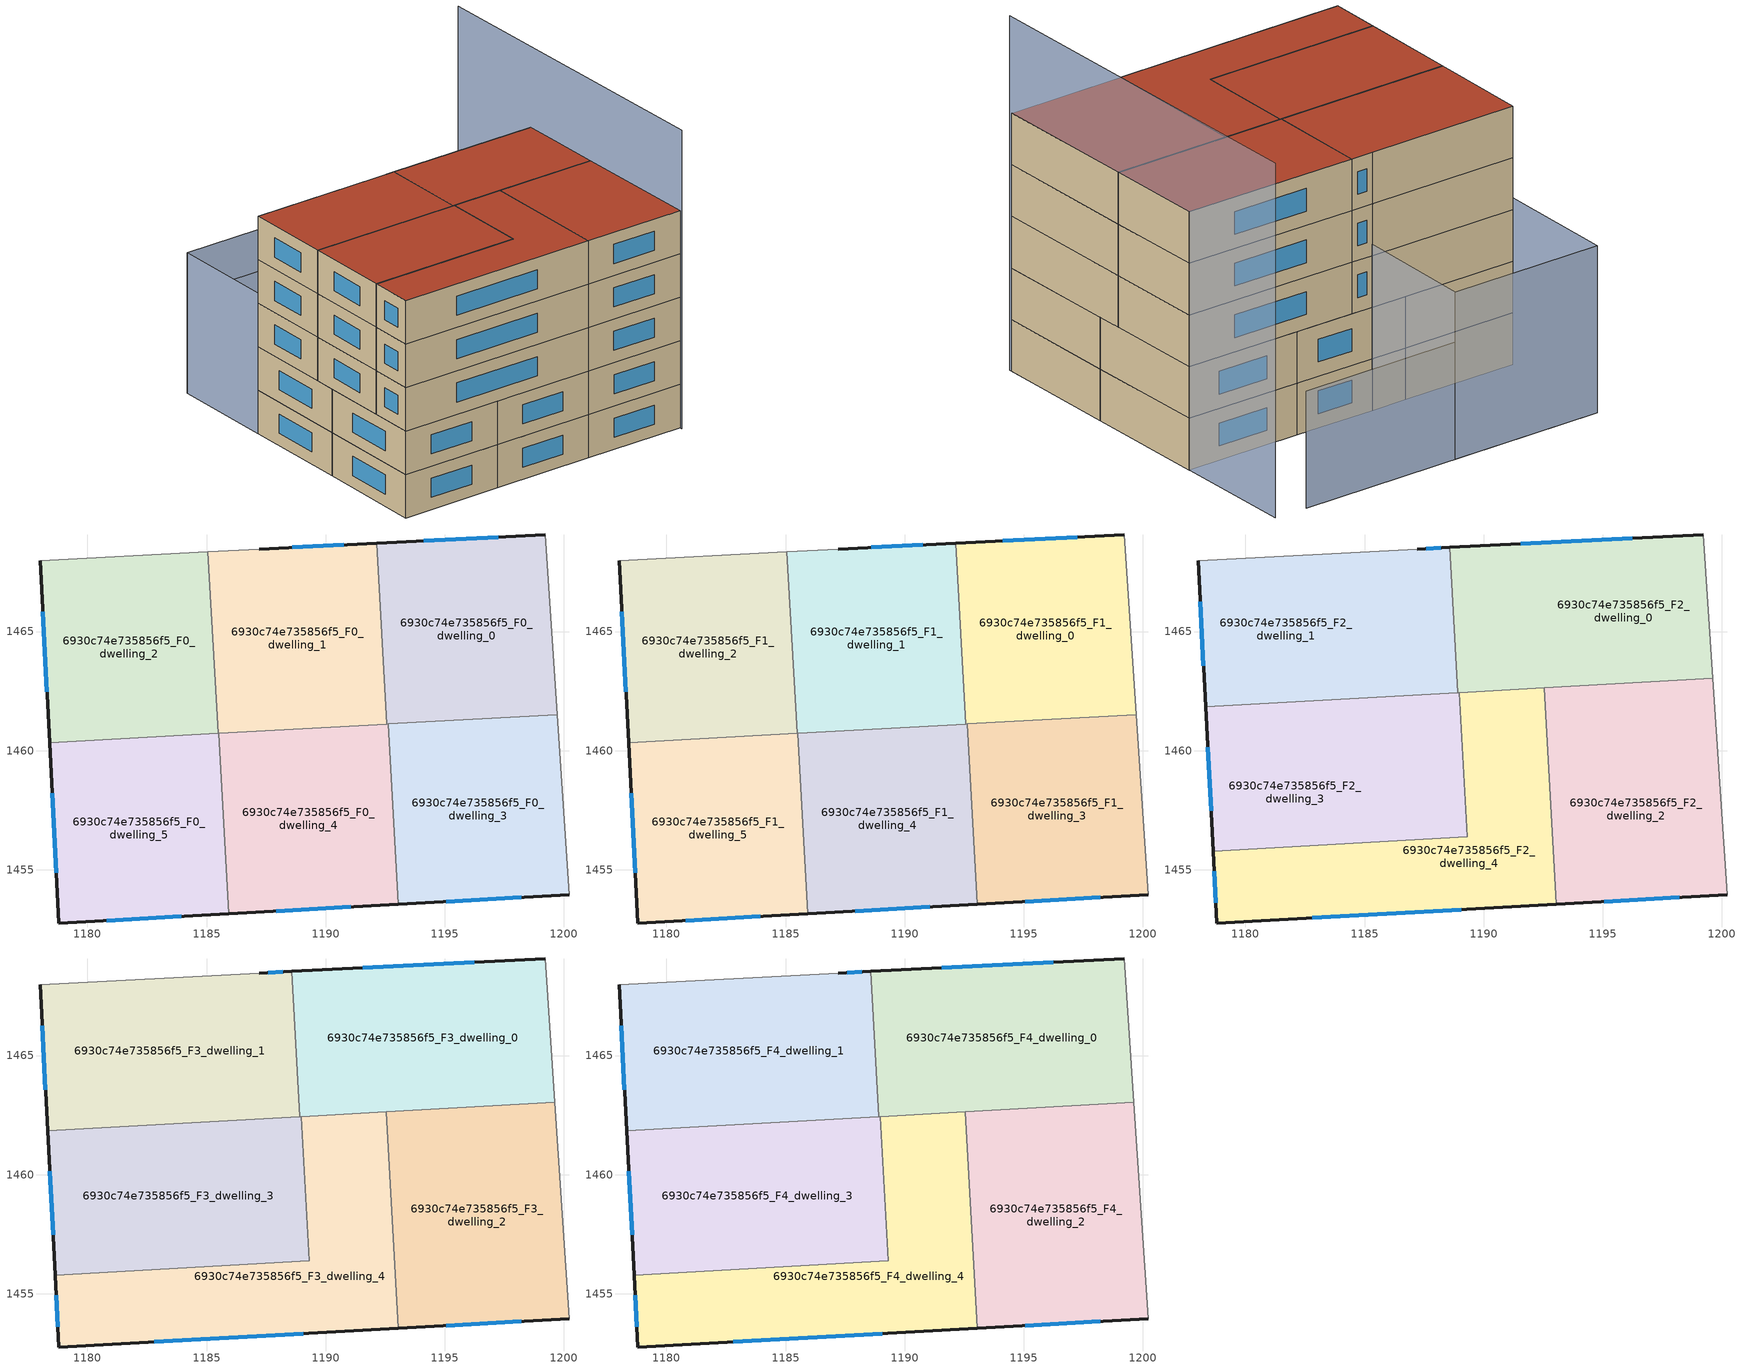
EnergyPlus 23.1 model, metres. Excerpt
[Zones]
6930c74e735856f5_F0_dwelling_0
 floor ground (EU_floor_Construction): 1199.22,1469.06 1199.72,1461.51 1192.56,1461.12 1192.14,1468.71 z0
 wall outside (EU_wall_Construction): 1199.22,1469.06 1192.14,1468.71 z0:3
 wall adiabatic (EU_wall_Construction): 1199.72,1461.51 1199.22,1469.06 z0:3
 wall to 6930c74e735856f5_F0_dwelling_1 (EU_wall_Construction): 1192.14,1468.71 1192.56,1461.12 z0:3
 wall to 6930c74e735856f5_F0_dwelling_3 (EU_wall_Construction): 1192.64,1461.12 1199.72,1461.51 z0:3
 wall to 6930c74e735856f5_F0_dwelling_4 (EU_wall_Construction): 1192.57,1461.12 1192.64,1461.12 z0:3
 window (EU_Window_Construction): 1197.24,1468.96 1194.13,1468.81 z0.84:2.16
6930c74e735856f5_F0_dwelling_1
 floor ground (EU_floor_Construction): 1192.14,1468.71 1192.56,1461.12 1185.48,1460.72 1185.06,1468.35 1187.21,1468.46 z0
 wall outside (EU_wall_Construction): 1192.14,1468.71 1187.21,1468.46 z0:3
 wall to 6930c74e735856f5_F0_dwelling_2 (EU_wall_Construction): 1185.06,1468.35 1185.48,1460.72 z0:3
 wall adiabatic (EU_wall_Construction): 1187.21,1468.46 1185.06,1468.35 z0:3
 wall to 6930c74e735856f5_F0_dwelling_4 (EU_wall_Construction): 1185.52,1460.72 1192.56,1461.12 z0:3
 wall to 6930c74e735856f5_F0_dwelling_5 (EU_wall_Construction): 1185.48,1460.72 1185.52,1460.72 z0:3
 window (EU_Window_Construction): 1190.76,1468.64 1188.6,1468.53 z0.84:2.16
6930c74e735856f5_F0_dwelling_2
 floor ground (EU_floor_Construction): 1185.06,1468.35 1185.48,1460.72 1178.41,1460.33 1178.01,1467.97 z0
 wall outside (EU_wall_Construction): 1178.01,1467.97 1178.41,1460.33 z0:3
 wall adiabatic (EU_wall_Construction): 1185.06,1468.35 1178.01,1467.97 z0:3
 wall to 6930c74e735856f5_F0_dwelling_5 (EU_wall_Construction): 1178.41,1460.33 1185.48,1460.72 z0:3
 window (EU_Window_Construction): 1178.12,1465.83 1178.3,1462.47 z0.84:2.16
6930c74e735856f5_F0_dwelling_3
 floor ground (EU_floor_Construction): 1199.72,1461.51 1200.22,1453.95 1193.06,1453.55 1192.64,1461.12 z0
 wall outside (EU_wall_Construction): 1193.06,1453.55 1200.22,1453.95 z0:3
 wall adiabatic (EU_wall_Construction): 1200.22,1453.95 1199.72,1461.51 z0:3
 wall to 6930c74e735856f5_F0_dwelling_4 (EU_wall_Construction): 1192.64,1461.12 1193.06,1453.55 z0:3
 window (EU_Window_Construction): 1195.07,1453.66 1198.21,1453.84 z0.84:2.16
6930c74e735856f5_F0_dwelling_4
 floor ground (EU_floor_Construction): 1192.64,1461.12 1193.06,1453.55 1185.94,1453.16 1185.52,1460.72 z0
 wall outside (EU_wall_Construction): 1185.94,1453.16 1193.06,1453.55 z0:3
 wall to 6930c74e735856f5_F0_dwelling_5 (EU_wall_Construction): 1185.52,1460.72 1185.94,1453.16 z0:3
 window (EU_Window_Construction): 1187.93,1453.27 1191.06,1453.44 z0.84:2.16
6930c74e735856f5_F0_dwelling_5
 floor ground (EU_floor_Construction): 1185.52,1460.72 1185.94,1453.16 1178.81,1452.76 1178.41,1460.33 z0
 wall outside (EU_wall_Construction): 1178.41,1460.33 1178.81,1452.76 1185.94,1453.16 z0:3
 window (EU_Window_Construction): 1180.8,1452.87 1183.94,1453.04 / 1178.52,1458.21 1178.69,1454.88 z0.84:2.16
6930c74e735856f5_F1_dwelling_0
 floor to 6930c74e735856f5_F0_dwelling_0 (EU_floor_Construction): 1199.22,1469.06 1199.72,1461.51 1192.56,1461.12 1192.14,1468.71 z3
 wall outside (EU_wall_Construction): 1199.22,1469.06 1192.14,1468.71 z3:6
 wall adiabatic (EU_wall_Construction): 1199.72,1461.51 1199.22,1469.06 z3:6
 wall to 6930c74e735856f5_F1_dwelling_1 (EU_wall_Construction): 1192.14,1468.71 1192.56,1461.12 z3:6
 wall to 6930c74e735856f5_F1_dwelling_3 (EU_wall_Construction): 1192.64,1461.12 1199.72,1461.51 z3:6
 wall to 6930c74e735856f5_F1_dwelling_4 (EU_wall_Construction): 1192.57,1461.12 1192.64,1461.12 z3:6
 window (EU_Window_Construction): 1197.24,1468.96 1194.13,1468.81 z3.84:5.16
6930c74e735856f5_F1_dwelling_1
 floor to 6930c74e735856f5_F0_dwelling_1 (EU_floor_Construction): 1192.14,1468.71 1192.56,1461.12 1185.48,1460.72 1185.06,1468.35 1187.21,1468.46 z3
 wall outside (EU_wall_Construction): 1192.14,1468.71 1187.21,1468.46 z3:6
 wall to 6930c74e735856f5_F1_dwelling_2 (EU_wall_Construction): 1185.06,1468.35 1185.48,1460.72 z3:6
 wall adiabatic (EU_wall_Construction): 1187.21,1468.46 1185.06,1468.35 z3:6
 wall to 6930c74e735856f5_F1_dwelling_4 (EU_wall_Construction): 1185.52,1460.72 1192.56,1461.12 z3:6
 wall to 6930c74e735856f5_F1_dwelling_5 (EU_wall_Construction): 1185.48,1460.72 1185.52,1460.72 z3:6
 window (EU_Window_Construction): 1190.76,1468.64 1188.6,1468.53 z3.84:5.16
6930c74e735856f5_F1_dwelling_2
 floor to 6930c74e735856f5_F0_dwelling_2 (EU_floor_Construction): 1185.06,1468.35 1185.48,1460.72 1178.41,1460.33 1178.01,1467.97 z3
 wall outside (EU_wall_Construction): 1178.01,1467.97 1178.41,1460.33 z3:6
 wall adiabatic (EU_wall_Construction): 1185.06,1468.35 1178.01,1467.97 z3:6
 wall to 6930c74e735856f5_F1_dwelling_5 (EU_wall_Construction): 1178.41,1460.33 1185.48,1460.72 z3:6
 window (EU_Window_Construction): 1178.12,1465.83 1178.3,1462.47 z3.84:5.16
6930c74e735856f5_F1_dwelling_3
 floor to 6930c74e735856f5_F0_dwelling_3 (EU_floor_Construction): 1199.72,1461.51 1200.22,1453.95 1193.06,1453.55 1192.64,1461.12 z3
 wall outside (EU_wall_Construction): 1193.06,1453.55 1200.22,1453.95 z3:6
 wall adiabatic (EU_wall_Construction): 1200.22,1453.95 1199.72,1461.51 z3:6
 wall to 6930c74e735856f5_F1_dwelling_4 (EU_wall_Construction): 1192.64,1461.12 1193.06,1453.55 z3:6
 window (EU_Window_Construction): 1195.07,1453.66 1198.21,1453.84 z3.84:5.16
6930c74e735856f5_F1_dwelling_4
 floor to 6930c74e735856f5_F0_dwelling_4 (EU_floor_Construction): 1192.64,1461.12 1193.06,1453.55 1185.94,1453.16 1185.52,1460.72 z3
 wall outside (EU_wall_Construction): 1185.94,1453.16 1193.06,1453.55 z3:6
 wall to 6930c74e735856f5_F1_dwelling_5 (EU_wall_Construction): 1185.52,1460.72 1185.94,1453.16 z3:6
 window (EU_Window_Construction): 1187.93,1453.27 1191.06,1453.44 z3.84:5.16
6930c74e735856f5_F1_dwelling_5
 floor to 6930c74e735856f5_F0_dwelling_5 (EU_floor_Construction): 1185.52,1460.72 1185.94,1453.16 1178.81,1452.76 1178.41,1460.33 z3
 wall outside (EU_wall_Construction): 1178.41,1460.33 1178.81,1452.76 1185.94,1453.16 z3:6
 window (EU_Window_Construction): 1180.8,1452.87 1183.94,1453.04 / 1178.52,1458.21 1178.69,1454.88 z3.84:5.16
6930c74e735856f5_F2_dwelling_0
 floor to 6930c74e735856f5_F1_dwelling_0 (EU_floor_Construction): 1199.22,1469.06 1199.62,1463.03 1192.48,1462.64 1192.14,1468.71 z6
 floor to 6930c74e735856f5_F1_dwelling_1 (EU_floor_Construction): 1192.14,1468.71 1192.48,1462.64 1188.93,1462.44 1188.58,1468.53 z6
 wall outside (EU_wall_Construction): 1199.22,1469.06 1188.58,1468.53 z6:9
 wall to 6930c74e735856f5_F2_dwelling_1 (EU_wall_Construction): 1188.58,1468.53 1188.93,1462.44 z6:9
 wall adiabatic (EU_wall_Construction): 1199.62,1463.03 1199.22,1469.06 z6:9
 wall to 6930c74e735856f5_F2_dwelling_2 (EU_wall_Construction): 1192.55,1462.64 1199.62,1463.03 z6:9
 wall to 6930c74e735856f5_F2_dwelling_4 (EU_wall_Construction): 1188.99,1462.44 1192.55,1462.64 z6:9
 wall to 6930c74e735856f5_F2_dwelling_3 (EU_wall_Construction): 1188.93,1462.44 1188.99,1462.44 z6:9
 window (EU_Window_Construction): 1196.24,1468.91 1191.57,1468.68 z6.84:8.16
6930c74e735856f5_F2_dwelling_1
 floor to 6930c74e735856f5_F1_dwelling_1 (EU_floor_Construction): 1188.58,1468.53 1188.93,1462.44 1185.4,1462.24 1185.06,1468.35 1187.21,1468.46 z6
 floor to 6930c74e735856f5_F1_dwelling_2 (EU_floor_Construction): 1185.06,1468.35 1185.4,1462.24 1178.33,1461.85 1178.01,1467.97 z6
 wall outside (EU_wall_Construction): 1188.58,1468.53 1187.21,1468.46 / 1178.01,1467.97 1178.33,1461.85 z6:9
 wall adiabatic (EU_wall_Construction): 1187.21,1468.46 1178.01,1467.97 z6:9
 wall to 6930c74e735856f5_F2_dwelling_3 (EU_wall_Construction): 1178.33,1461.85 1188.93,1462.44 z6:9
 window (EU_Window_Construction): 1188.2,1468.51 1187.6,1468.48 / 1178.1,1466.25 1178.24,1463.56 z6.84:8.16
6930c74e735856f5_F2_dwelling_2
 floor to 6930c74e735856f5_F1_dwelling_3 (EU_floor_Construction): 1199.72,1461.51 1200.22,1453.95 1193.06,1453.55 1192.64,1461.12 z6
 floor to 6930c74e735856f5_F1_dwelling_0 (EU_floor_Construction): 1199.62,1463.03 1199.72,1461.51 1192.64,1461.12 1192.55,1462.64 z6
 floor adiabatic (EU_floor_Construction): 1192.55,1462.64 1192.64,1461.12 1193.06,1453.55 z6
 wall outside (EU_wall_Construction): 1193.06,1453.55 1200.22,1453.95 z6:9
 wall to 6930c74e735856f5_F2_dwelling_4 (EU_wall_Construction): 1192.55,1462.64 1193.06,1453.55 z6:9
 wall adiabatic (EU_wall_Construction): 1200.22,1453.95 1199.62,1463.03 z6:9
 window (EU_Window_Construction): 1195.06,1453.66 1198.21,1453.84 z6.84:8.16
6930c74e735856f5_F2_dwelling_3
 floor to 6930c74e735856f5_F1_dwelling_2 (EU_floor_Construction): 1185.4,1462.24 1185.48,1460.72 1178.41,1460.33 1178.33,1461.85 z6
 floor to 6930c74e735856f5_F1_dwelling_5 (EU_floor_Construction): 1185.52,1460.72 1185.77,1456.18 1178.65,1455.78 1178.41,1460.33 z6
 floor to 6930c74e735856f5_F1_dwelling_4 (EU_floor_Construction): 1189.07,1460.92 1189.32,1456.38 1185.77,1456.18 1185.52,1460.72 z6
 floor to 6930c74e735856f5_F1_dwelling_1 (EU_floor_Construction): 1188.99,1462.44 1189.07,1460.92 1185.48,1460.72 1185.4,1462.24 z6
 wall outside (EU_wall_Construction): 1178.33,1461.85 1178.65,1455.78 z6:9
 wall to 6930c74e735856f5_F2_dwelling_4 (EU_wall_Construction): 1178.65,1455.78 1189.32,1456.38 1188.99,1462.44 z6:9
 window (EU_Window_Construction): 1178.42,1460.15 1178.56,1457.48 z6.84:8.16
6930c74e735856f5_F2_dwelling_4
 floor to 6930c74e735856f5_F1_dwelling_4 (EU_floor_Construction): 1192.63,1461.12 1193.06,1453.55 1185.94,1453.16 1185.77,1456.18 1189.32,1456.38 1189.07,1460.92 z6
 floor to 6930c74e735856f5_F1_dwelling_0 (EU_floor_Construction): 1192.55,1462.64 1192.63,1461.12 1192.56,1461.12 1192.48,1462.64 z6
 floor to 6930c74e735856f5_F1_dwelling_5 (EU_floor_Construction): 1185.77,1456.18 1185.94,1453.16 1178.81,1452.76 1178.65,1455.78 z6
 floor to 6930c74e735856f5_F1_dwelling_1 (EU_floor_Construction): 1192.47,1462.63 1192.56,1461.12 1189.07,1460.92 1188.99,1462.44 z6
 wall outside (EU_wall_Construction): 1178.65,1455.78 1178.81,1452.76 1193.06,1453.55 z6:9
 window (EU_Window_Construction): 1182.8,1452.98 1189.06,1453.33 / 1178.69,1454.93 1178.76,1453.6 z6.84:8.16
6930c74e735856f5_F3_dwelling_0
 floor to 6930c74e735856f5_F2_dwelling_0 (EU_floor_Construction): 1199.22,1469.06 1199.62,1463.03 1188.93,1462.44 1188.58,1468.53 z9
 wall outside (EU_wall_Construction): 1199.22,1469.06 1188.58,1468.53 z9:12
 wall to 6930c74e735856f5_F3_dwelling_1 (EU_wall_Construction): 1188.58,1468.53 1188.93,1462.44 z9:12
 wall adiabatic (EU_wall_Construction): 1199.62,1463.03 1199.22,1469.06 z9:12
 wall to 6930c74e735856f5_F3_dwelling_2 (EU_wall_Construction): 1192.55,1462.64 1199.62,1463.03 z9:12
 wall to 6930c74e735856f5_F3_dwelling_4 (EU_wall_Construction): 1188.99,1462.44 1192.55,1462.64 z9:12
 wall to 6930c74e735856f5_F3_dwelling_3 (EU_wall_Construction): 1188.93,1462.44 1188.99,1462.44 z9:12
 window (EU_Window_Construction): 1196.24,1468.91 1191.57,1468.68 z9.84:11.16
6930c74e735856f5_F3_dwelling_1
 floor to 6930c74e735856f5_F2_dwelling_1 (EU_floor_Construction): 1188.58,1468.53 1188.93,1462.44 1178.33,1461.85 1178.01,1467.97 1187.21,1468.46 z9
 wall outside (EU_wall_Construction): 1188.58,1468.53 1187.21,1468.46 / 1178.01,1467.97 1178.33,1461.85 z9:12
 wall adiabatic (EU_wall_Construction): 1187.21,1468.46 1178.01,1467.97 z9:12
 wall to 6930c74e735856f5_F3_dwelling_3 (EU_wall_Construction): 1178.33,1461.85 1188.93,1462.44 z9:12
 window (EU_Window_Construction): 1188.2,1468.51 1187.6,1468.48 / 1178.1,1466.25 1178.24,1463.56 z9.84:11.16
6930c74e735856f5_F3_dwelling_2
 floor to 6930c74e735856f5_F2_dwelling_2 (EU_floor_Construction): 1199.62,1463.03 1200.22,1453.95 1193.06,1453.55 1192.55,1462.64 z9
 wall outside (EU_wall_Construction): 1193.06,1453.55 1200.22,1453.95 z9:12
 wall to 6930c74e735856f5_F3_dwelling_4 (EU_wall_Construction): 1192.55,1462.64 1193.06,1453.55 z9:12
 wall adiabatic (EU_wall_Construction): 1200.22,1453.95 1199.62,1463.03 z9:12
 window (EU_Window_Construction): 1195.06,1453.66 1198.21,1453.84 z9.84:11.16
6930c74e735856f5_F3_dwelling_3
 floor to 6930c74e735856f5_F2_dwelling_3 (EU_floor_Construction): 1188.99,1462.44 1189.32,1456.38 1178.65,1455.78 1178.33,1461.85 z9
 wall outside (EU_wall_Construction): 1178.33,1461.85 1178.65,1455.78 z9:12
 wall to 6930c74e735856f5_F3_dwelling_4 (EU_wall_Construction): 1178.65,1455.78 1189.32,1456.38 1188.99,1462.44 z9:12
 window (EU_Window_Construction): 1178.42,1460.15 1178.56,1457.48 z9.84:11.16
6930c74e735856f5_F3_dwelling_4
 floor to 6930c74e735856f5_F2_dwelling_4 (EU_floor_Construction): 1192.55,1462.64 1193.06,1453.55 1178.81,1452.76 1178.65,1455.78 1189.32,1456.38 1188.99,1462.44 z9
 wall outside (EU_wall_Construction): 1178.65,1455.78 1178.81,1452.76 1193.06,1453.55 z9:12
 window (EU_Window_Construction): 1182.8,1452.98 1189.06,1453.33 / 1178.69,1454.93 1178.76,1453.6 z9.84:11.16
6930c74e735856f5_F4_dwelling_0
 floor to 6930c74e735856f5_F3_dwelling_0 (EU_floor_Construction): 1199.22,1469.06 1199.62,1463.03 1188.93,1462.44 1188.58,1468.53 z12
 wall outside (EU_wall_Construction): 1199.22,1469.06 1188.58,1468.53 z12:15
 wall to 6930c74e735856f5_F4_dwelling_1 (EU_wall_Construction): 1188.58,1468.53 1188.93,1462.44 z12:15
 wall adiabatic (EU_wall_Construction): 1199.62,1463.03 1199.22,1469.06 z12:15
 wall to 6930c74e735856f5_F4_dwelling_2 (EU_wall_Construction): 1192.55,1462.64 1199.62,1463.03 z12:15
 wall to 6930c74e735856f5_F4_dwelling_4 (EU_wall_Construction): 1188.99,1462.44 1192.55,1462.64 z12:15
 wall to 6930c74e735856f5_F4_dwelling_3 (EU_wall_Construction): 1188.93,1462.44 1188.99,1462.44 z12:15
 window (EU_Window_Construction): 1196.24,1468.91 1191.57,1468.68 z12.84:14.16
 roof outside (EU_roof_Construction): 1199.62,1463.03 1199.22,1469.06 1188.58,1468.53 1188.93,1462.44 z15
6930c74e735856f5_F4_dwelling_1
 floor to 6930c74e735856f5_F3_dwelling_1 (EU_floor_Construction): 1188.58,1468.53 1188.93,1462.44 1178.33,1461.85 1178.01,1467.97 1187.21,1468.46 z12
 wall outside (EU_wall_Construction): 1188.58,1468.53 1187.21,1468.46 / 1178.01,1467.97 1178.33,1461.85 z12:15
 wall adiabatic (EU_wall_Construction): 1187.21,1468.46 1178.01,1467.97 z12:15
 wall to 6930c74e735856f5_F4_dwelling_3 (EU_wall_Construction): 1178.33,1461.85 1188.93,1462.44 z12:15
 window (EU_Window_Construction): 1188.2,1468.51 1187.6,1468.48 / 1178.1,1466.25 1178.24,1463.56 z12.84:14.16
 roof outside (EU_roof_Construction): 1188.93,1462.44 1188.58,1468.53 1187.21,1468.46 1178.01,1467.97 1178.33,1461.85 z15
6930c74e735856f5_F4_dwelling_2
 floor to 6930c74e735856f5_F3_dwelling_2 (EU_floor_Construction): 1199.62,1463.03 1200.22,1453.95 1193.06,1453.55 1192.55,1462.64 z12
 wall outside (EU_wall_Construction): 1193.06,1453.55 1200.22,1453.95 z12:15
 wall to 6930c74e735856f5_F4_dwelling_4 (EU_wall_Construction): 1192.55,1462.64 1193.06,1453.55 z12:15
 wall adiabatic (EU_wall_Construction): 1200.22,1453.95 1199.62,1463.03 z12:15
 window (EU_Window_Construction): 1195.06,1453.66 1198.21,1453.84 z12.84:14.16
 roof outside (EU_roof_Construction): 1200.22,1453.95 1199.62,1463.03 1192.55,1462.64 1193.06,1453.55 z15
6930c74e735856f5_F4_dwelling_3
 floor to 6930c74e735856f5_F3_dwelling_3 (EU_floor_Construction): 1188.99,1462.44 1189.32,1456.38 1178.65,1455.78 1178.33,1461.85 z12
 wall outside (EU_wall_Construction): 1178.33,1461.85 1178.65,1455.78 z12:15
 wall to 6930c74e735856f5_F4_dwelling_4 (EU_wall_Construction): 1178.65,1455.78 1189.32,1456.38 1188.99,1462.44 z12:15
 window (EU_Window_Construction): 1178.42,1460.15 1178.56,1457.48 z12.84:14.16
 roof outside (EU_roof_Construction): 1189.32,1456.38 1188.99,1462.44 1178.33,1461.85 1178.65,1455.78 z15
6930c74e735856f5_F4_dwelling_4
 floor to 6930c74e735856f5_F3_dwelling_4 (EU_floor_Construction): 1192.55,1462.64 1193.06,1453.55 1178.81,1452.76 1178.65,1455.78 1189.32,1456.38 1188.99,1462.44 z12
 wall outside (EU_wall_Construction): 1178.65,1455.78 1178.81,1452.76 1193.06,1453.55 z12:15
 window (EU_Window_Construction): 1182.8,1452.98 1189.06,1453.33 / 1178.69,1454.93 1178.76,1453.6 z12.84:14.16
 roof outside (EU_roof_Construction): 1193.06,1453.55 1192.55,1462.64 1188.99,1462.44 1189.32,1456.38 1178.65,1455.78 1178.81,1452.76 z15
shading: 1200.23,1453.79 1198.74,1476.4 z0:20.6; 1177.61,1475.27 1186.92,1475.77 / 1186.92,1475.77 1187.31,1468.47 / 1187.31,1468.47 1178.01,1467.97 / 1178.01,1467.97 1177.61,1475.27 z0:9.7; 1196.73,1476.32 1177.71,1475.26 z0:6.8
[Building]
EU S2 Campaign: North Axis=0; Terrain=City; Solar Distribution=FullExterior
[Site:Location]
Lyon-Bron: Latitude=45.75; Longitude=5; Time Zone=1; Elevation=198
[SizingPeriod:WeatherFileDays]
AnnualSizingPeriod: Begin Month=1; Begin Day of Month=1; End Month=12; End Day of Month=31; Day of Week for Start Day=Monday; Use Weather File Daylight Saving Period=No; Use Weather File Rain and Snow Indicators=No
[MATERIAL]
EU_InternalMass_Material: Roughness=MediumRough; Thickness=0.1; Conductivity=1; Density=1800; Specific Heat=900; Thermal Absorptance=0.9; Solar Absorptance=0.7; Visible Absorptance=0.7
[MATERIAL:NOMASS] Roughness=MediumRough; Thermal Absorptance=0.9; Solar Absorptance=0.7; Visible Absorptance=0.7
Name | Thermal Resistance
EU_wall_NoMass | 0.776494
EU_roof_NoMass | 0.486893
EU_floor_NoMass | 0.421597
[WINDOWMATERIAL:SIMPLEGLAZINGSYSTEM]
EU_Window_SimpleGlazing: UFactor=4.24961; Solar Heat Gain Coefficient=0.83; Visible Transmittance=0.83
[CONSTRUCTION]
EU_wall_Construction: EU_wall_NoMass
EU_roof_Construction: EU_roof_NoMass
EU_floor_Construction: EU_floor_NoMass
EU_Window_Construction: EU_Window_SimpleGlazing
EU_InternalMass_Construction: EU_InternalMass_Material
[ZONE] Type=1; Multiplier=1; Ceiling Height=autocalculate; Floor Area=autocalculate; Part of Total Floor Area=Yes
Name | Volume
6930c74e735856f5_F0_dwelling_0; 6930c74e735856f5_F1_dwelling_0 | 162.214
6930c74e735856f5_F2_dwelling_0; 6930c74e735856f5_F3_dwelling_0; 6930c74e735856f5_F4_dwelling_0 | 194.637
6930c74e735856f5_F0_dwelling_1; 6930c74e735856f5_F1_dwelling_1 | 162.223
6930c74e735856f5_F2_dwelling_1; 6930c74e735856f5_F3_dwelling_1; 6930c74e735856f5_F4_dwelling_1 | 194.65
6930c74e735856f5_F0_dwelling_2; 6930c74e735856f5_F1_dwelling_2 | 162.205
6930c74e735856f5_F2_dwelling_2; 6930c74e735856f5_F3_dwelling_2; 6930c74e735856f5_F4_dwelling_2 | 194.635
6930c74e735856f5_F0_dwelling_3; 6930c74e735856f5_F1_dwelling_3 | 162.203
6930c74e735856f5_F2_dwelling_3; 6930c74e735856f5_F3_dwelling_3; 6930c74e735856f5_F4_dwelling_3 | 194.654
6930c74e735856f5_F0_dwelling_4; 6930c74e735856f5_F1_dwelling_4 | 162.198
6930c74e735856f5_F2_dwelling_4; 6930c74e735856f5_F3_dwelling_4; 6930c74e735856f5_F4_dwelling_4 | 194.633
6930c74e735856f5_F0_dwelling_5; 6930c74e735856f5_F1_dwelling_5 | 162.196
[INTERNALMASS] Construction=EU_InternalMass_Construction
Name | Zone or ZoneList | Surface Area
6930c74e735856f5_F0_dwelling_0_EU_InternalMass | 6930c74e735856f5_F0_dwelling_0 | 54.0711
6930c74e735856f5_F0_dwelling_1_EU_InternalMass | 6930c74e735856f5_F0_dwelling_1 | 54.0747
6930c74e735856f5_F0_dwelling_2_EU_InternalMass | 6930c74e735856f5_F0_dwelling_2 | 54.0681
6930c74e735856f5_F0_dwelling_3_EU_InternalMass | 6930c74e735856f5_F0_dwelling_3 | 54.0674
6930c74e735856f5_F0_dwelling_4_EU_InternalMass | 6930c74e735856f5_F0_dwelling_4 | 54.0664
6930c74e735856f5_F0_dwelling_5_EU_InternalMass | 6930c74e735856f5_F0_dwelling_5 | 54.065
6930c74e735856f5_F1_dwelling_0_EU_InternalMass | 6930c74e735856f5_F1_dwelling_0 | 54.0711
6930c74e735856f5_F1_dwelling_1_EU_InternalMass | 6930c74e735856f5_F1_dwelling_1 | 54.0747
6930c74e735856f5_F1_dwelling_2_EU_InternalMass | 6930c74e735856f5_F1_dwelling_2 | 54.0681
6930c74e735856f5_F1_dwelling_3_EU_InternalMass | 6930c74e735856f5_F1_dwelling_3 | 54.0674
6930c74e735856f5_F1_dwelling_4_EU_InternalMass | 6930c74e735856f5_F1_dwelling_4 | 54.0664
6930c74e735856f5_F1_dwelling_5_EU_InternalMass | 6930c74e735856f5_F1_dwelling_5 | 54.065
6930c74e735856f5_F2_dwelling_0_EU_InternalMass | 6930c74e735856f5_F2_dwelling_0 | 64.8793
6930c74e735856f5_F2_dwelling_1_EU_InternalMass | 6930c74e735856f5_F2_dwelling_1 | 64.8837
6930c74e735856f5_F2_dwelling_2_EU_InternalMass | 6930c74e735856f5_F2_dwelling_2 | 64.8788
6930c74e735856f5_F2_dwelling_3_EU_InternalMass | 6930c74e735856f5_F2_dwelling_3 | 64.8856
6930c74e735856f5_F2_dwelling_4_EU_InternalMass | 6930c74e735856f5_F2_dwelling_4 | 64.8781
6930c74e735856f5_F3_dwelling_0_EU_InternalMass | 6930c74e735856f5_F3_dwelling_0 | 64.8793
6930c74e735856f5_F3_dwelling_1_EU_InternalMass | 6930c74e735856f5_F3_dwelling_1 | 64.8837
6930c74e735856f5_F3_dwelling_2_EU_InternalMass | 6930c74e735856f5_F3_dwelling_2 | 64.8788
6930c74e735856f5_F3_dwelling_3_EU_InternalMass | 6930c74e735856f5_F3_dwelling_3 | 64.8856
6930c74e735856f5_F3_dwelling_4_EU_InternalMass | 6930c74e735856f5_F3_dwelling_4 | 64.8781
6930c74e735856f5_F4_dwelling_0_EU_InternalMass | 6930c74e735856f5_F4_dwelling_0 | 64.8793
6930c74e735856f5_F4_dwelling_1_EU_InternalMass | 6930c74e735856f5_F4_dwelling_1 | 64.8837
6930c74e735856f5_F4_dwelling_2_EU_InternalMass | 6930c74e735856f5_F4_dwelling_2 | 64.8788
6930c74e735856f5_F4_dwelling_3_EU_InternalMass | 6930c74e735856f5_F4_dwelling_3 | 64.8856
6930c74e735856f5_F4_dwelling_4_EU_InternalMass | 6930c74e735856f5_F4_dwelling_4 | 64.8781
[OTHEREQUIPMENT] Fuel Type=Electricity; Design Level Calculation Method=Watts/Area; Power per Zone Floor Area=1; Fraction Latent=0; Fraction Radiant=0; Fraction Lost=0; Carbon Dioxide Generation Rate=0; EndUse Subcategory=EU_Step8_InternalGains
Name | Zone or ZoneList or Space or SpaceList | Schedule
EU_Step8_InternalGain_6930c74e735856f5_F0_dwelling_0_f000 | 6930c74e735856f5_F0_dwelling_0 | EU_Step8_GainSchedule_6930c74e735856f5_F0_dwelling_0_f000
EU_Step8_InternalGain_6930c74e735856f5_F0_dwelling_1_f000 | 6930c74e735856f5_F0_dwelling_1 | EU_Step8_GainSchedule_6930c74e735856f5_F0_dwelling_1_f000
EU_Step8_InternalGain_6930c74e735856f5_F0_dwelling_2_f000 | 6930c74e735856f5_F0_dwelling_2 | EU_Step8_GainSchedule_6930c74e735856f5_F0_dwelling_2_f000
EU_Step8_InternalGain_6930c74e735856f5_F0_dwelling_3_f000 | 6930c74e735856f5_F0_dwelling_3 | EU_Step8_GainSchedule_6930c74e735856f5_F0_dwelling_3_f000
EU_Step8_InternalGain_6930c74e735856f5_F0_dwelling_4_f000 | 6930c74e735856f5_F0_dwelling_4 | EU_Step8_GainSchedule_6930c74e735856f5_F0_dwelling_4_f000
EU_Step8_InternalGain_6930c74e735856f5_F0_dwelling_5_f000 | 6930c74e735856f5_F0_dwelling_5 | EU_Step8_GainSchedule_6930c74e735856f5_F0_dwelling_5_f000
EU_Step8_InternalGain_6930c74e735856f5_F1_dwelling_0_f000 | 6930c74e735856f5_F1_dwelling_0 | EU_Step8_GainSchedule_6930c74e735856f5_F1_dwelling_0_f000
EU_Step8_InternalGain_6930c74e735856f5_F1_dwelling_1_f000 | 6930c74e735856f5_F1_dwelling_1 | EU_Step8_GainSchedule_6930c74e735856f5_F1_dwelling_1_f000
EU_Step8_InternalGain_6930c74e735856f5_F1_dwelling_2_f000 | 6930c74e735856f5_F1_dwelling_2 | EU_Step8_GainSchedule_6930c74e735856f5_F1_dwelling_2_f000
EU_Step8_InternalGain_6930c74e735856f5_F1_dwelling_3_f000 | 6930c74e735856f5_F1_dwelling_3 | EU_Step8_GainSchedule_6930c74e735856f5_F1_dwelling_3_f000
EU_Step8_InternalGain_6930c74e735856f5_F1_dwelling_4_f000 | 6930c74e735856f5_F1_dwelling_4 | EU_Step8_GainSchedule_6930c74e735856f5_F1_dwelling_4_f000
EU_Step8_InternalGain_6930c74e735856f5_F1_dwelling_5_f000 | 6930c74e735856f5_F1_dwelling_5 | EU_Step8_GainSchedule_6930c74e735856f5_F1_dwelling_5_f000
EU_Step8_InternalGain_6930c74e735856f5_F2_dwelling_0_f000 | 6930c74e735856f5_F2_dwelling_0 | EU_Step8_GainSchedule_6930c74e735856f5_F2_dwelling_0_f000
EU_Step8_InternalGain_6930c74e735856f5_F2_dwelling_1_f000 | 6930c74e735856f5_F2_dwelling_1 | EU_Step8_GainSchedule_6930c74e735856f5_F2_dwelling_1_f000
EU_Step8_InternalGain_6930c74e735856f5_F2_dwelling_2_f000 | 6930c74e735856f5_F2_dwelling_2 | EU_Step8_GainSchedule_6930c74e735856f5_F2_dwelling_2_f000
EU_Step8_InternalGain_6930c74e735856f5_F2_dwelling_3_f000 | 6930c74e735856f5_F2_dwelling_3 | EU_Step8_GainSchedule_6930c74e735856f5_F2_dwelling_3_f000
EU_Step8_InternalGain_6930c74e735856f5_F2_dwelling_4_f000 | 6930c74e735856f5_F2_dwelling_4 | EU_Step8_GainSchedule_6930c74e735856f5_F2_dwelling_4_f000
EU_Step8_InternalGain_6930c74e735856f5_F3_dwelling_0_f000 | 6930c74e735856f5_F3_dwelling_0 | EU_Step8_GainSchedule_6930c74e735856f5_F3_dwelling_0_f000
EU_Step8_InternalGain_6930c74e735856f5_F3_dwelling_1_f000 | 6930c74e735856f5_F3_dwelling_1 | EU_Step8_GainSchedule_6930c74e735856f5_F3_dwelling_1_f000
EU_Step8_InternalGain_6930c74e735856f5_F3_dwelling_2_f000 | 6930c74e735856f5_F3_dwelling_2 | EU_Step8_GainSchedule_6930c74e735856f5_F3_dwelling_2_f000
EU_Step8_InternalGain_6930c74e735856f5_F3_dwelling_3_f000 | 6930c74e735856f5_F3_dwelling_3 | EU_Step8_GainSchedule_6930c74e735856f5_F3_dwelling_3_f000
EU_Step8_InternalGain_6930c74e735856f5_F3_dwelling_4_f000 | 6930c74e735856f5_F3_dwelling_4 | EU_Step8_GainSchedule_6930c74e735856f5_F3_dwelling_4_f000
EU_Step8_InternalGain_6930c74e735856f5_F4_dwelling_0_f000 | 6930c74e735856f5_F4_dwelling_0 | EU_Step8_GainSchedule_6930c74e735856f5_F4_dwelling_0_f000
EU_Step8_InternalGain_6930c74e735856f5_F4_dwelling_1_f000 | 6930c74e735856f5_F4_dwelling_1 | EU_Step8_GainSchedule_6930c74e735856f5_F4_dwelling_1_f000
EU_Step8_InternalGain_6930c74e735856f5_F4_dwelling_2_f000 | 6930c74e735856f5_F4_dwelling_2 | EU_Step8_GainSchedule_6930c74e735856f5_F4_dwelling_2_f000
EU_Step8_InternalGain_6930c74e735856f5_F4_dwelling_3_f000 | 6930c74e735856f5_F4_dwelling_3 | EU_Step8_GainSchedule_6930c74e735856f5_F4_dwelling_3_f000
EU_Step8_InternalGain_6930c74e735856f5_F4_dwelling_4_f000 | 6930c74e735856f5_F4_dwelling_4 | EU_Step8_GainSchedule_6930c74e735856f5_F4_dwelling_4_f000
[ZONEVENTILATION:DESIGNFLOWRATE] Schedule=EU_AlwaysOn; Design Flow Rate Calculation Method=AirChanges/Hour; Air Changes per Hour=0.693814; Ventilation Type=Natural; Fan Pressure Rise=0; Fan Total Efficiency=1; Constant Term Coefficient=1; Temperature Term Coefficient=0; Velocity Term Coefficient=0; Velocity Squared Term Coefficient=0; Minimum Indoor Temperature=-100; Maximum Indoor Temperature=100; Delta Temperature=-100; Minimum Outdoor Temperature=-100; Maximum Outdoor Temperature=100; Maximum Wind Speed=40
Name | Zone or ZoneList or Space or SpaceList
EU_ConstantAir_6930c74e735856f5_F0_dwelling_0 | 6930c74e735856f5_F0_dwelling_0
EU_ConstantAir_6930c74e735856f5_F0_dwelling_1 | 6930c74e735856f5_F0_dwelling_1
EU_ConstantAir_6930c74e735856f5_F0_dwelling_2 | 6930c74e735856f5_F0_dwelling_2
EU_ConstantAir_6930c74e735856f5_F0_dwelling_3 | 6930c74e735856f5_F0_dwelling_3
EU_ConstantAir_6930c74e735856f5_F0_dwelling_4 | 6930c74e735856f5_F0_dwelling_4
EU_ConstantAir_6930c74e735856f5_F0_dwelling_5 | 6930c74e735856f5_F0_dwelling_5
EU_ConstantAir_6930c74e735856f5_F1_dwelling_0 | 6930c74e735856f5_F1_dwelling_0
EU_ConstantAir_6930c74e735856f5_F1_dwelling_1 | 6930c74e735856f5_F1_dwelling_1
EU_ConstantAir_6930c74e735856f5_F1_dwelling_2 | 6930c74e735856f5_F1_dwelling_2
EU_ConstantAir_6930c74e735856f5_F1_dwelling_3 | 6930c74e735856f5_F1_dwelling_3
EU_ConstantAir_6930c74e735856f5_F1_dwelling_4 | 6930c74e735856f5_F1_dwelling_4
EU_ConstantAir_6930c74e735856f5_F1_dwelling_5 | 6930c74e735856f5_F1_dwelling_5
EU_ConstantAir_6930c74e735856f5_F2_dwelling_0 | 6930c74e735856f5_F2_dwelling_0
EU_ConstantAir_6930c74e735856f5_F2_dwelling_1 | 6930c74e735856f5_F2_dwelling_1
EU_ConstantAir_6930c74e735856f5_F2_dwelling_2 | 6930c74e735856f5_F2_dwelling_2
EU_ConstantAir_6930c74e735856f5_F2_dwelling_3 | 6930c74e735856f5_F2_dwelling_3
EU_ConstantAir_6930c74e735856f5_F2_dwelling_4 | 6930c74e735856f5_F2_dwelling_4
EU_ConstantAir_6930c74e735856f5_F3_dwelling_0 | 6930c74e735856f5_F3_dwelling_0
EU_ConstantAir_6930c74e735856f5_F3_dwelling_1 | 6930c74e735856f5_F3_dwelling_1
EU_ConstantAir_6930c74e735856f5_F3_dwelling_2 | 6930c74e735856f5_F3_dwelling_2
EU_ConstantAir_6930c74e735856f5_F3_dwelling_3 | 6930c74e735856f5_F3_dwelling_3
EU_ConstantAir_6930c74e735856f5_F3_dwelling_4 | 6930c74e735856f5_F3_dwelling_4
EU_ConstantAir_6930c74e735856f5_F4_dwelling_0 | 6930c74e735856f5_F4_dwelling_0
EU_ConstantAir_6930c74e735856f5_F4_dwelling_1 | 6930c74e735856f5_F4_dwelling_1
EU_ConstantAir_6930c74e735856f5_F4_dwelling_2 | 6930c74e735856f5_F4_dwelling_2
EU_ConstantAir_6930c74e735856f5_F4_dwelling_3 | 6930c74e735856f5_F4_dwelling_3
EU_ConstantAir_6930c74e735856f5_F4_dwelling_4 | 6930c74e735856f5_F4_dwelling_4
[HVACTEMPLATE:THERMOSTAT] Constant Heating Setpoint=20; Constant Cooling Setpoint=50
EU_HeatOnly_6930c74e735856f5_F0_dwelling_0; EU_HeatOnly_6930c74e735856f5_F0_dwelling_1; EU_HeatOnly_6930c74e735856f5_F0_dwelling_2; EU_HeatOnly_6930c74e735856f5_F0_dwelling_3; EU_HeatOnly_6930c74e735856f5_F0_dwelling_4; EU_HeatOnly_6930c74e735856f5_F0_dwelling_5; EU_HeatOnly_6930c74e735856f5_F1_dwelling_0; EU_HeatOnly_6930c74e735856f5_F1_dwelling_1; EU_HeatOnly_6930c74e735856f5_F1_dwelling_2; EU_HeatOnly_6930c74e735856f5_F1_dwelling_3; EU_HeatOnly_6930c74e735856f5_F1_dwelling_4; EU_HeatOnly_6930c74e735856f5_F1_dwelling_5; EU_HeatOnly_6930c74e735856f5_F2_dwelling_0; EU_HeatOnly_6930c74e735856f5_F2_dwelling_1; EU_HeatOnly_6930c74e735856f5_F2_dwelling_2; EU_HeatOnly_6930c74e735856f5_F2_dwelling_3; EU_HeatOnly_6930c74e735856f5_F2_dwelling_4; EU_HeatOnly_6930c74e735856f5_F3_dwelling_0; EU_HeatOnly_6930c74e735856f5_F3_dwelling_1; EU_HeatOnly_6930c74e735856f5_F3_dwelling_2; EU_HeatOnly_6930c74e735856f5_F3_dwelling_3; EU_HeatOnly_6930c74e735856f5_F3_dwelling_4; EU_HeatOnly_6930c74e735856f5_F4_dwelling_0; EU_HeatOnly_6930c74e735856f5_F4_dwelling_1; EU_HeatOnly_6930c74e735856f5_F4_dwelling_2; EU_HeatOnly_6930c74e735856f5_F4_dwelling_3; EU_HeatOnly_6930c74e735856f5_F4_dwelling_4
[HVACTEMPLATE:ZONE:IDEALLOADSAIRSYSTEM] System Availability Schedule=EU_AlwaysOn; Maximum Heating Supply Air Temperature=50; Minimum Cooling Supply Air Temperature=13; Maximum Heating Supply Air Humidity Ratio=0.0156; Minimum Cooling Supply Air Humidity Ratio=0.0077; Heating Limit=NoLimit; Cooling Limit=NoLimit; Heating Availability Schedule=EU_AlwaysOn; Cooling Availability Schedule=EU_CoolingOff; Dehumidification Control Type=ConstantSensibleHeatRatio; Cooling Sensible Heat Ratio=0.7; Dehumidification Setpoint=60; Humidification Control Type=None; Humidification Setpoint=30; Outdoor Air Method=None; Outdoor Air Flow Rate per Person=0.00944; Outdoor Air Flow Rate per Zone Floor Area=0; Outdoor Air Flow Rate per Zone=0; Demand Controlled Ventilation Type=None; Outdoor Air Economizer Type=NoEconomizer; Heat Recovery Type=None; Sensible Heat Recovery Effectiveness=0.7; Latent Heat Recovery Effectiveness=0.65
Name | Template Thermostat
6930c74e735856f5_F0_dwelling_0 | EU_HeatOnly_6930c74e735856f5_F0_dwelling_0
6930c74e735856f5_F0_dwelling_1 | EU_HeatOnly_6930c74e735856f5_F0_dwelling_1
6930c74e735856f5_F0_dwelling_2 | EU_HeatOnly_6930c74e735856f5_F0_dwelling_2
6930c74e735856f5_F0_dwelling_3 | EU_HeatOnly_6930c74e735856f5_F0_dwelling_3
6930c74e735856f5_F0_dwelling_4 | EU_HeatOnly_6930c74e735856f5_F0_dwelling_4
6930c74e735856f5_F0_dwelling_5 | EU_HeatOnly_6930c74e735856f5_F0_dwelling_5
6930c74e735856f5_F1_dwelling_0 | EU_HeatOnly_6930c74e735856f5_F1_dwelling_0
6930c74e735856f5_F1_dwelling_1 | EU_HeatOnly_6930c74e735856f5_F1_dwelling_1
6930c74e735856f5_F1_dwelling_2 | EU_HeatOnly_6930c74e735856f5_F1_dwelling_2
6930c74e735856f5_F1_dwelling_3 | EU_HeatOnly_6930c74e735856f5_F1_dwelling_3
6930c74e735856f5_F1_dwelling_4 | EU_HeatOnly_6930c74e735856f5_F1_dwelling_4
6930c74e735856f5_F1_dwelling_5 | EU_HeatOnly_6930c74e735856f5_F1_dwelling_5
6930c74e735856f5_F2_dwelling_0 | EU_HeatOnly_6930c74e735856f5_F2_dwelling_0
6930c74e735856f5_F2_dwelling_1 | EU_HeatOnly_6930c74e735856f5_F2_dwelling_1
6930c74e735856f5_F2_dwelling_2 | EU_HeatOnly_6930c74e735856f5_F2_dwelling_2
6930c74e735856f5_F2_dwelling_3 | EU_HeatOnly_6930c74e735856f5_F2_dwelling_3
6930c74e735856f5_F2_dwelling_4 | EU_HeatOnly_6930c74e735856f5_F2_dwelling_4
6930c74e735856f5_F3_dwelling_0 | EU_HeatOnly_6930c74e735856f5_F3_dwelling_0
6930c74e735856f5_F3_dwelling_1 | EU_HeatOnly_6930c74e735856f5_F3_dwelling_1
6930c74e735856f5_F3_dwelling_2 | EU_HeatOnly_6930c74e735856f5_F3_dwelling_2
6930c74e735856f5_F3_dwelling_3 | EU_HeatOnly_6930c74e735856f5_F3_dwelling_3
6930c74e735856f5_F3_dwelling_4 | EU_HeatOnly_6930c74e735856f5_F3_dwelling_4
6930c74e735856f5_F4_dwelling_0 | EU_HeatOnly_6930c74e735856f5_F4_dwelling_0
6930c74e735856f5_F4_dwelling_1 | EU_HeatOnly_6930c74e735856f5_F4_dwelling_1
6930c74e735856f5_F4_dwelling_2 | EU_HeatOnly_6930c74e735856f5_F4_dwelling_2
6930c74e735856f5_F4_dwelling_3 | EU_HeatOnly_6930c74e735856f5_F4_dwelling_3
6930c74e735856f5_F4_dwelling_4 | EU_HeatOnly_6930c74e735856f5_F4_dwelling_4
[SIZING:ZONE] Zone Cooling Design Supply Air Temperature Input Method=SupplyAirTemperature; Zone Cooling Design Supply Air Temperature=13; Zone Heating Design Supply Air Temperature Input Method=SupplyAirTemperature; Zone Heating Design Supply Air Temperature=50; Zone Cooling Design Supply Air Humidity Ratio=0.008; Zone Heating Design Supply Air Humidity Ratio=0.008; Cooling Design Air Flow Method=DesignDay; Cooling Design Air Flow Rate=0; Cooling Minimum Air Flow per Zone Floor Area=0.000762; Cooling Minimum Air Flow=0; Cooling Minimum Air Flow Fraction=0.2; Heating Design Air Flow Method=DesignDay; Heating Design Air Flow Rate=0; Heating Maximum Air Flow per Zone Floor Area=0.002032; Heating Maximum Air Flow=0.141576; Heating Maximum Air Flow Fraction=0.3; Account for Dedicated Outdoor Air System=No; Dedicated Outdoor Air System Control Strategy=NeutralSupplyAir; Dedicated Outdoor Air Low Setpoint Temperature for Design=autosize; Dedicated Outdoor Air High Setpoint Temperature for Design=autosize; Zone Load Sizing Method=Sensible Load Only No Latent Load; Zone Latent Cooling Design Supply Air Humidity Ratio Input Method=HumidityRatioDifference; Zone Cooling Design Supply Air Humidity Ratio Difference=0.005; Zone Latent Heating Design Supply Air Humidity Ratio Input Method=HumidityRatioDifference; Zone Humidification Design Supply Air Humidity Ratio Difference=0.005
6930c74e735856f5_F0_dwelling_0; 6930c74e735856f5_F0_dwelling_1; 6930c74e735856f5_F0_dwelling_2; 6930c74e735856f5_F0_dwelling_3; 6930c74e735856f5_F0_dwelling_4; 6930c74e735856f5_F0_dwelling_5; 6930c74e735856f5_F1_dwelling_0; 6930c74e735856f5_F1_dwelling_1; 6930c74e735856f5_F1_dwelling_2; 6930c74e735856f5_F1_dwelling_3; 6930c74e735856f5_F1_dwelling_4; 6930c74e735856f5_F1_dwelling_5; 6930c74e735856f5_F2_dwelling_0; 6930c74e735856f5_F2_dwelling_1; 6930c74e735856f5_F2_dwelling_2; 6930c74e735856f5_F2_dwelling_3; 6930c74e735856f5_F2_dwelling_4; 6930c74e735856f5_F3_dwelling_0; 6930c74e735856f5_F3_dwelling_1; 6930c74e735856f5_F3_dwelling_2; 6930c74e735856f5_F3_dwelling_3; 6930c74e735856f5_F3_dwelling_4; 6930c74e735856f5_F4_dwelling_0; 6930c74e735856f5_F4_dwelling_1; 6930c74e735856f5_F4_dwelling_2; 6930c74e735856f5_F4_dwelling_3; 6930c74e735856f5_F4_dwelling_4
[SCHEDULE:CONSTANT]
Name | Hourly Value
EU_AlwaysOn | 1
EU_CoolingOff | 0
[SCHEDULE:FILE] Column Number=1; Rows to Skip at Top=0; Number of Hours of Data=8760; Column Separator=Comma; Interpolate to Timestep=No; Minutes per Item=60; Adjust Schedule for Daylight Savings=Yes
Name | File
EU_Step8_GainSchedule_6930c74e735856f5_F0_dwelling_0_f000 | ../../schedules/6930c74e735856f5/6930c74e735856f5_F0_dwelling_0_f000_gain.csv
EU_Step8_GainSchedule_6930c74e735856f5_F0_dwelling_1_f000 | ../../schedules/6930c74e735856f5/6930c74e735856f5_F0_dwelling_1_f000_gain.csv
EU_Step8_GainSchedule_6930c74e735856f5_F0_dwelling_2_f000 | ../../schedules/6930c74e735856f5/6930c74e735856f5_F0_dwelling_2_f000_gain.csv
EU_Step8_GainSchedule_6930c74e735856f5_F0_dwelling_3_f000 | ../../schedules/6930c74e735856f5/6930c74e735856f5_F0_dwelling_3_f000_gain.csv
EU_Step8_GainSchedule_6930c74e735856f5_F0_dwelling_4_f000 | ../../schedules/6930c74e735856f5/6930c74e735856f5_F0_dwelling_4_f000_gain.csv
EU_Step8_GainSchedule_6930c74e735856f5_F0_dwelling_5_f000 | ../../schedules/6930c74e735856f5/6930c74e735856f5_F0_dwelling_5_f000_gain.csv
EU_Step8_GainSchedule_6930c74e735856f5_F1_dwelling_0_f000 | ../../schedules/6930c74e735856f5/6930c74e735856f5_F1_dwelling_0_f000_gain.csv
EU_Step8_GainSchedule_6930c74e735856f5_F1_dwelling_1_f000 | ../../schedules/6930c74e735856f5/6930c74e735856f5_F1_dwelling_1_f000_gain.csv
EU_Step8_GainSchedule_6930c74e735856f5_F1_dwelling_2_f000 | ../../schedules/6930c74e735856f5/6930c74e735856f5_F1_dwelling_2_f000_gain.csv
EU_Step8_GainSchedule_6930c74e735856f5_F1_dwelling_3_f000 | ../../schedules/6930c74e735856f5/6930c74e735856f5_F1_dwelling_3_f000_gain.csv
EU_Step8_GainSchedule_6930c74e735856f5_F1_dwelling_4_f000 | ../../schedules/6930c74e735856f5/6930c74e735856f5_F1_dwelling_4_f000_gain.csv
EU_Step8_GainSchedule_6930c74e735856f5_F1_dwelling_5_f000 | ../../schedules/6930c74e735856f5/6930c74e735856f5_F1_dwelling_5_f000_gain.csv
EU_Step8_GainSchedule_6930c74e735856f5_F2_dwelling_0_f000 | ../../schedules/6930c74e735856f5/6930c74e735856f5_F2_dwelling_0_f000_gain.csv
EU_Step8_GainSchedule_6930c74e735856f5_F2_dwelling_1_f000 | ../../schedules/6930c74e735856f5/6930c74e735856f5_F2_dwelling_1_f000_gain.csv
EU_Step8_GainSchedule_6930c74e735856f5_F2_dwelling_2_f000 | ../../schedules/6930c74e735856f5/6930c74e735856f5_F2_dwelling_2_f000_gain.csv
EU_Step8_GainSchedule_6930c74e735856f5_F2_dwelling_3_f000 | ../../schedules/6930c74e735856f5/6930c74e735856f5_F2_dwelling_3_f000_gain.csv
EU_Step8_GainSchedule_6930c74e735856f5_F2_dwelling_4_f000 | ../../schedules/6930c74e735856f5/6930c74e735856f5_F2_dwelling_4_f000_gain.csv
EU_Step8_GainSchedule_6930c74e735856f5_F3_dwelling_0_f000 | ../../schedules/6930c74e735856f5/6930c74e735856f5_F3_dwelling_0_f000_gain.csv
EU_Step8_GainSchedule_6930c74e735856f5_F3_dwelling_1_f000 | ../../schedules/6930c74e735856f5/6930c74e735856f5_F3_dwelling_1_f000_gain.csv
EU_Step8_GainSchedule_6930c74e735856f5_F3_dwelling_2_f000 | ../../schedules/6930c74e735856f5/6930c74e735856f5_F3_dwelling_2_f000_gain.csv
EU_Step8_GainSchedule_6930c74e735856f5_F3_dwelling_3_f000 | ../../schedules/6930c74e735856f5/6930c74e735856f5_F3_dwelling_3_f000_gain.csv
EU_Step8_GainSchedule_6930c74e735856f5_F3_dwelling_4_f000 | ../../schedules/6930c74e735856f5/6930c74e735856f5_F3_dwelling_4_f000_gain.csv
EU_Step8_GainSchedule_6930c74e735856f5_F4_dwelling_0_f000 | ../../schedules/6930c74e735856f5/6930c74e735856f5_F4_dwelling_0_f000_gain.csv
EU_Step8_GainSchedule_6930c74e735856f5_F4_dwelling_1_f000 | ../../schedules/6930c74e735856f5/6930c74e735856f5_F4_dwelling_1_f000_gain.csv
EU_Step8_GainSchedule_6930c74e735856f5_F4_dwelling_2_f000 | ../../schedules/6930c74e735856f5/6930c74e735856f5_F4_dwelling_2_f000_gain.csv
EU_Step8_GainSchedule_6930c74e735856f5_F4_dwelling_3_f000 | ../../schedules/6930c74e735856f5/6930c74e735856f5_F4_dwelling_3_f000_gain.csv
EU_Step8_GainSchedule_6930c74e735856f5_F4_dwelling_4_f000 | ../../schedules/6930c74e735856f5/6930c74e735856f5_F4_dwelling_4_f000_gain.csv
